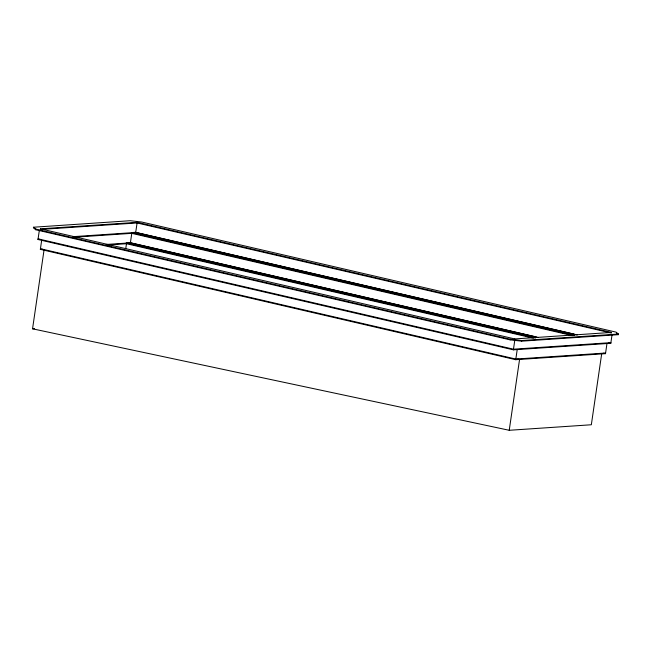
<?xml version="1.0" encoding="UTF-8"?>
<svg xmlns="http://www.w3.org/2000/svg" width="651" height="651" viewBox="0 0 651 651"><rect width="100%" height="100%" fill="white"/><g stroke="black" fill="none" stroke-linecap="round" stroke-linejoin="round"><path stroke-width="0.98" d="M33.494 227.223L33.404 227.85L35.838 229.77L510.156 339.863L521.638 341.173L618.36 334.671L618.45 334.036L616.017 332.116L141.698 222.024L130.216 220.713L33.494 227.223L35.927 229.136L510.246 339.228L521.728 340.546L618.45 334.036M35.838 229.77L35.927 229.136M612.005 335.053L610.809 343.28L513.387 349.831L38.002 239.487L39.337 230.316M40.452 228.835L40.362 229.469L137.084 222.959L611.395 333.052L611.492 332.425L137.174 222.333L40.452 228.835L514.77 338.927L611.492 332.425M606.976 343.533L605.503 353.656L515.738 359.694L40.354 249.349L41.688 240.178M601.67 353.916L591.336 424.761L509.228 430.287L32.55 328.804L44.032 250.09M125.741 248.723L126.571 243.083L535.529 338.007M106.105 244.467L130.395 242.831L131.868 232.708L574.499 335.444M73.164 236.655L135.701 232.448L137.174 222.333M510.156 339.863L510.246 339.228M514.672 339.562L514.77 338.927M513.387 349.831L514.868 339.708M515.738 359.694L517.211 349.571M521.638 341.173L521.728 340.546M509.228 430.287L519.563 359.433L517.586 358.978M131.453 232.578L135.514 232.301L574.255 334.142M38.002 239.487L40.028 239.348M74.084 237.224L131.779 233.343L572.424 335.615M126.172 242.953L130.208 242.685L536.269 336.933M40.354 249.349L42.372 249.219M107.374 245.004L126.473 243.718L533.454 338.186M32.55 328.804L34.576 328.665M610.898 342.646L513.476 349.196L38.092 238.852M605.593 353.021L515.828 359.059L40.443 248.723M135.701 232.448L577.339 334.956M608.823 342.817L610.809 343.28M130.395 242.831L538.369 337.519M603.518 353.192L605.503 353.656M616.53 333.231L618.36 334.671"/></g></svg>
